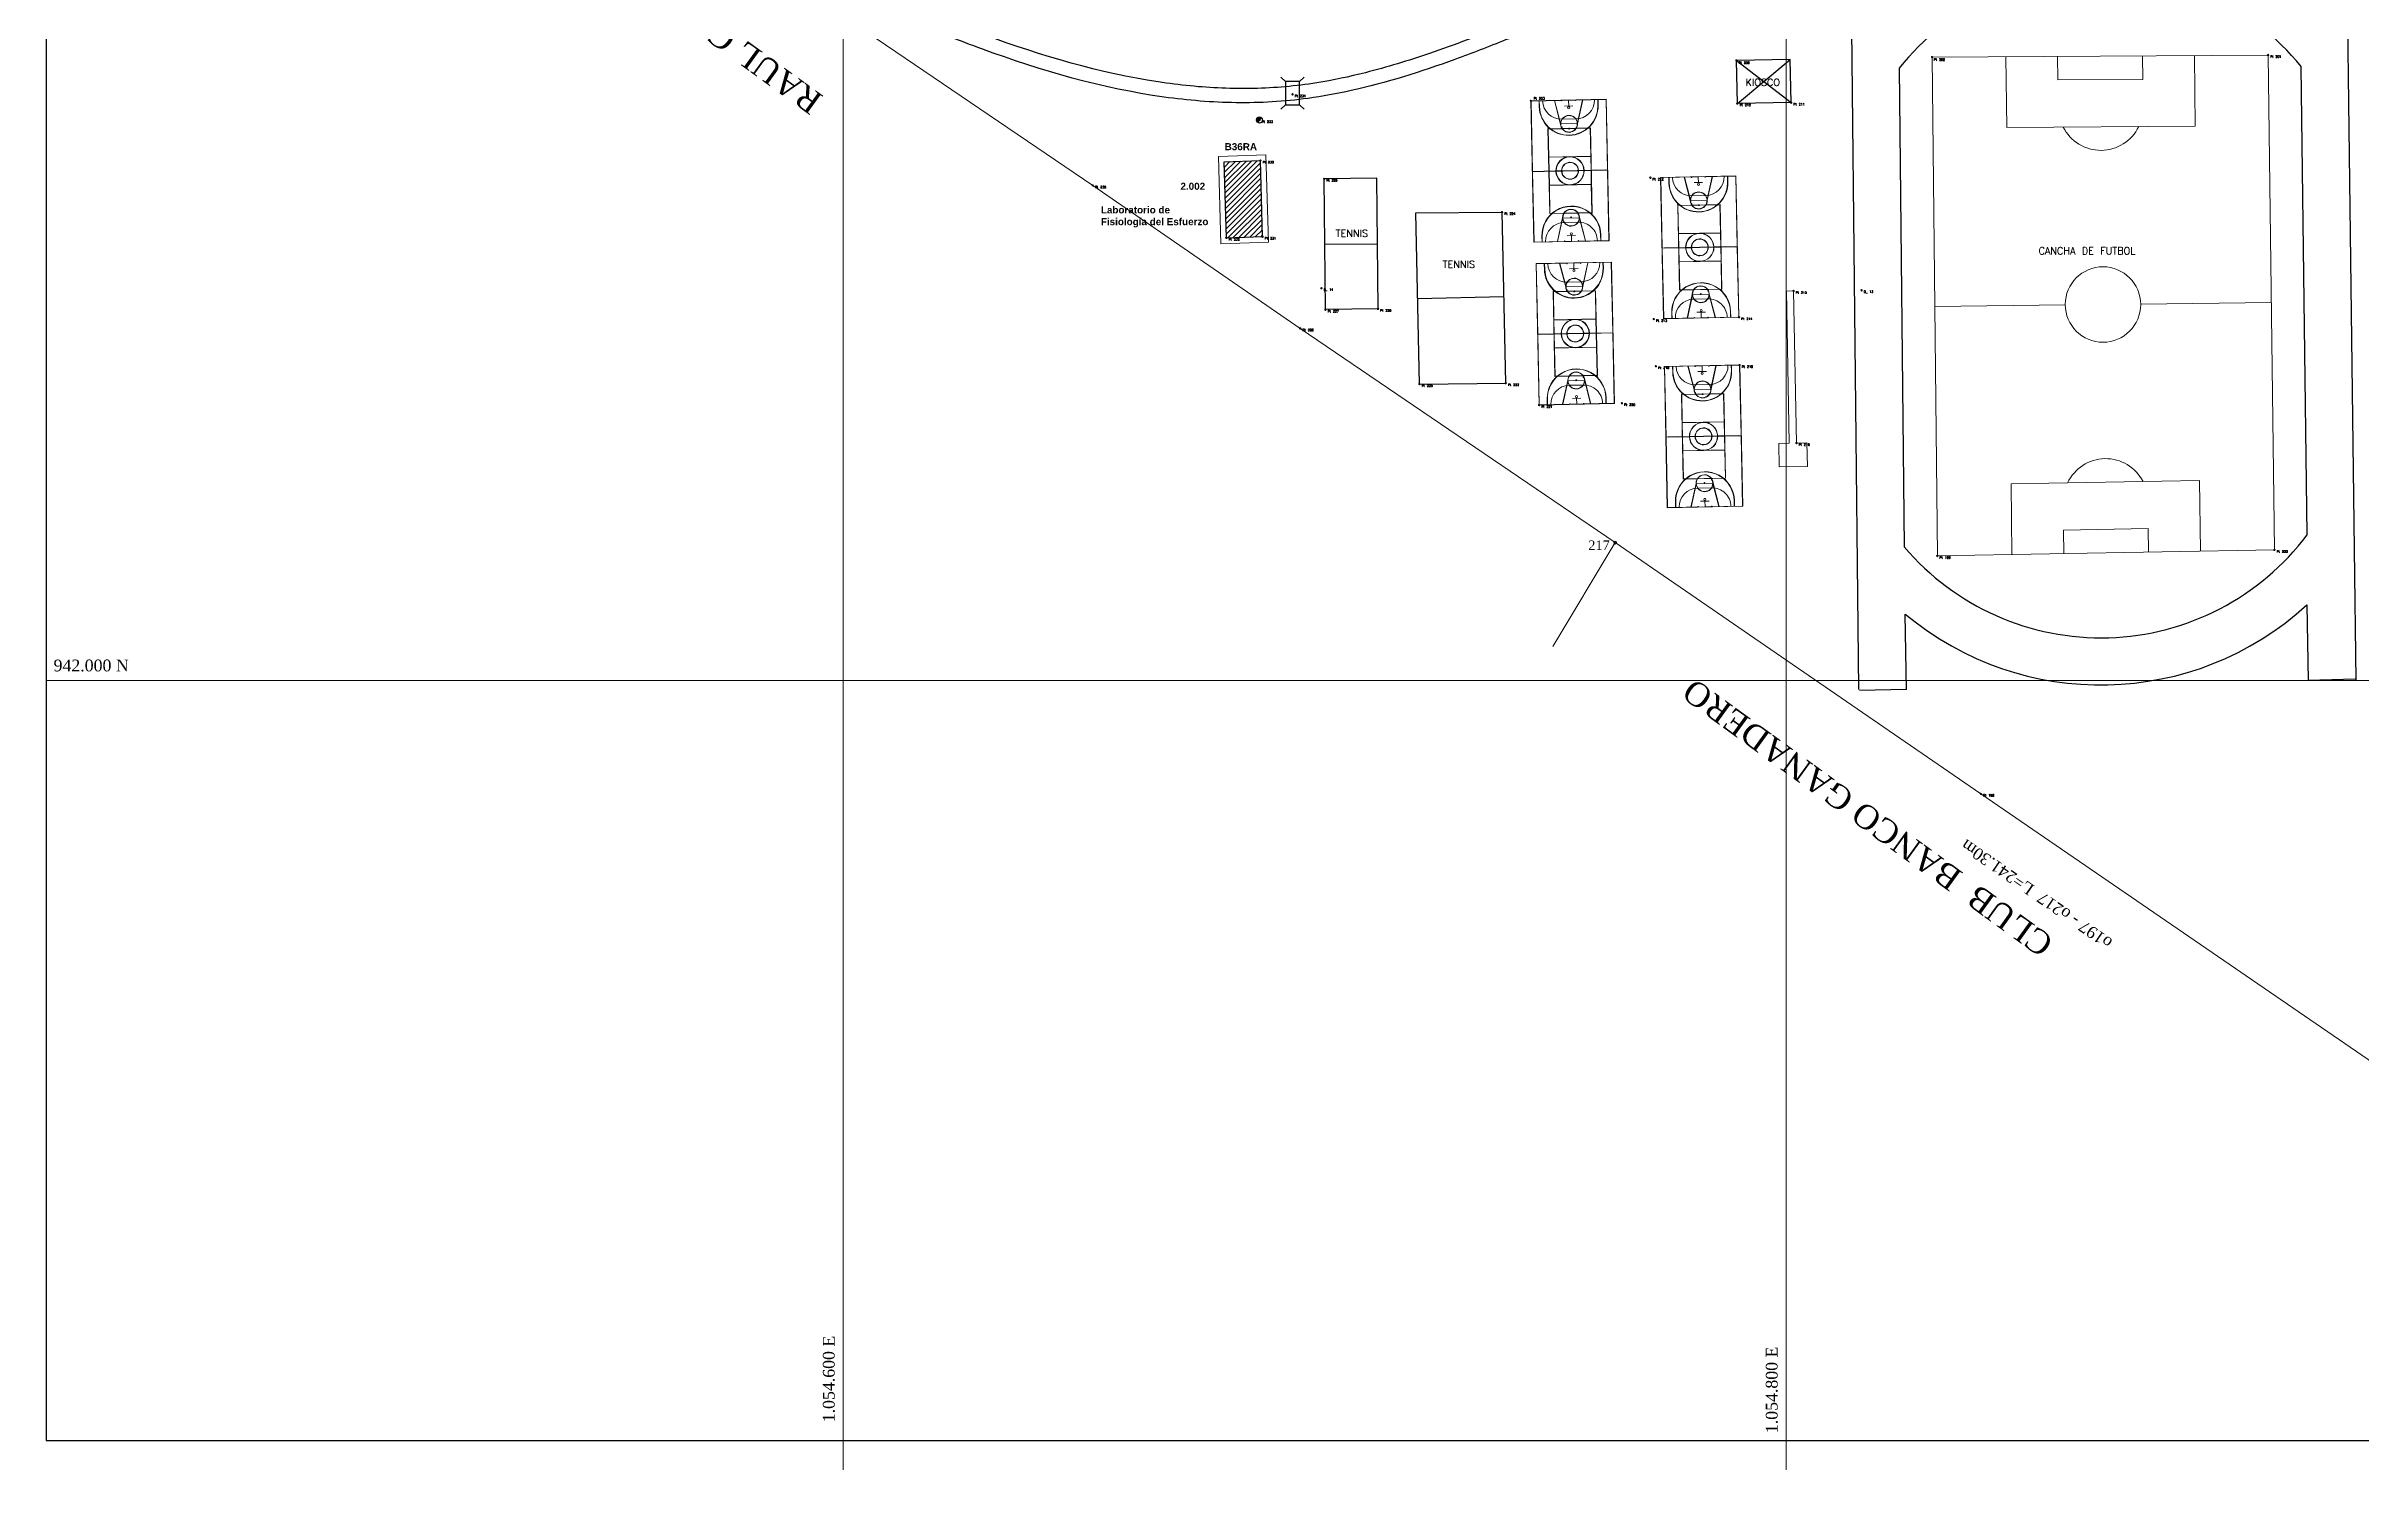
# Model space of a CAD drawing. Header units: metres. Extents: x -38 to 1057472, y -19 to 977469.
# Drawn here: x 1054431 to 1054922.1, y 941832.6 to 942134.5 of the extents above; entities that cross this region are included whole.
import ezdxf

# ---------------------------------------------------------------- set-up
doc = ezdxf.new("R2010")
doc.units = ezdxf.units.M
doc.header["$LTSCALE"] = 0.0005
for name, color, linetype, lineweight in [('ACHURADOS', 3, 'CONTINUOUS', 15), ('anden', 3, 'CONTINUOUS', 9), ('BASQUETBOL', 1, 'CONTINUOUS', 15), ('cancha', 7, 'CONTINUOUS', 15), ('CAÑO', 5, 'CONTINUOUS', 25), ('cerca', 4, 'CERCA', 20), ('COORD', 7, 'CONTINUOUS', 9), ('MICROFUTBOL', 7, 'CONTINUOUS', 15), ('MURO', 7, 'CONTINUOUS', 30), ('puntos barcelona', 3, 'CONTINUOUS', 13), ('TEXTO', 7, 'CONTINUOUS', 15), ('textos', 7, 'CONTINUOUS', 15), ('VOLEIBOL', 4, 'CONTINUOUS', 15)]:
    doc.layers.add(name, color=color, linetype=linetype, lineweight=lineweight)
doc.layers.add('PASTOS', color=3, linetype='CONTINUOUS')
doc.layers.add('V', color=2, linetype='CONTINUOUS', plot=False)
doc.styles.add('1.2mm1250', font='txt.shx', dxfattribs={"height": 0.5})
doc.styles.add('2mm1250', font='TIMES.TTF', dxfattribs={"height": 2.5})
doc.styles.get("Standard").update_dxf_attribs({"font": 'txt.shx', "height": 1.5})
doc.linetypes.add('CERCA', pattern='A,19.873597,-1.500118,["x",Standard,S=1.5,R=0,X=0,Y=-0.44232],-2.673653,19.873597', length=43.920965)

# ---------------------------------------------------------------- blocks, each defined once
blk = doc.blocks.new('CANCHA')
at = {"layer": 'BASQUETBOL'}
for p, q in [((14.97, 15.5), (14.97, 9.8)), ((15.02, 15.5), (15.02, 9.8)), ((0.05, 14.25), (1.25, 14.25)), ((0.05, 14.2), (1.25, 14.2)), ((0.05, 11), (5.05, 9.8)), ((0.05, 10.95), (4.87, 9.79)), ((24.95, 9.8), (29.95, 11)), ((25.13, 9.79), (29.95, 10.95)), ((29.95, 14.25), (28.75, 14.25)), ((29.95, 14.2), (28.75, 14.2)), ((0, 8), (1.4, 8)), ((4.87, 6.21), (0.05, 5.05)), ((5.05, 6.2), (0.05, 5)), ((1.25, 8.9), (1.25, 7.1)), ((5, 9.75), (5, 6.25)), ((6, 9.75), (6, 6.25)), ((14.97, 9.75), (14.97, 6.25)), ((14.97, 6.2), (14.97, 0.5)), ((15.02, 9.75), (15.02, 6.25)), ((15.02, 6.2), (15.02, 0.5)), ((24, 6.25), (24, 9.75)), ((29.95, 5), (24.95, 6.2)), ((25, 6.25), (25, 9.75)), ((29.95, 5.05), (25.13, 6.21)), ((29.95, 8), (28.6, 8)), ((28.75, 7.1), (28.75, 8.9)), ((0.05, 1.8), (1.25, 1.8)), ((0.05, 1.75), (1.25, 1.75)), ((29.95, 1.8), (28.75, 1.8)), ((29.95, 1.75), (28.75, 1.75))]:
    blk.add_line(p, q, dxfattribs=at)
for centre in [(1.62, 8), (28.37, 8)]:
    blk.add_circle(centre, 0.225, dxfattribs=at)
for centre, radius, start, end in [((1.25, 8), 6.25, 270.0001, 90.0001), ((1.25, 8), 6.2, 270.0001, 90.0001), ((28.75, 8), 6.25, 90.0001, 270.0001), ((28.75, 8), 6.2, 90.0001, 270.0001), ((5.05, 8), 1.8, 95.6637, 264.3365), ((5.05, 8), 1.75, 91.6374, 268.3629), ((5.05, 8), 1.8, 270.0001, 90.0001), ((5.05, 8), 1.75, 270.0001, 90.0001), ((15, 8), 1.8, 90.7959, 269.2043), ((15, 8), 1.75, 90.8187, 269.1816), ((15, 8), 1.8, 270.7959, 89.2043), ((15, 8), 1.75, 270.8187, 89.1816), ((24.95, 8), 1.8, 90.0001, 270.0001), ((24.95, 8), 1.75, 90.0001, 270.0001), ((24.95, 8), 1.75, 271.6374, 88.3629), ((24.95, 8), 1.8, 275.6637, 84.3365)]:
    blk.add_arc(centre, radius, start, end, dxfattribs=at)
at = {"layer": 'MICROFUTBOL'}
for p, q in [((0, 16), (0, 0)), ((0, 16), (30, 16)), ((0.05, 15.95), (14.97, 15.95)), ((0.05, 15.95), (0.05, 0.05)), ((14.97, 15.95), (14.97, 11)), ((15.02, 15.95), (15.02, 11)), ((15.02, 15.95), (29.95, 15.95)), ((29.95, 15.95), (29.95, 0.05)), ((30, 16), (30, 0)), ((14.97, 10.95), (14.97, 5.05)), ((15.02, 10.95), (15.02, 5.05)), ((0.05, 9.5), (0.15, 9.5)), ((0.05, 9.4), (0.15, 9.4)), ((0.05, 6.6), (0.15, 6.6)), ((0.05, 6.5), (0.15, 6.5)), ((0.15, 9.4), (0.15, 9.5)), ((0.15, 6.5), (0.15, 6.6)), ((4.05, 6.5), (4.05, 9.5)), ((14.97, 5), (14.97, 0.05)), ((15.02, 5), (15.02, 0.05)), ((25.95, 9.5), (25.95, 6.5)), ((29.95, 9.5), (29.85, 9.5)), ((29.85, 9.5), (29.85, 9.4)), ((29.95, 9.4), (29.85, 9.4)), ((29.95, 6.6), (29.85, 6.6)), ((29.85, 6.6), (29.85, 6.5)), ((29.95, 6.5), (29.85, 6.5)), ((0, 0), (30, 0)), ((0.05, 0.05), (14.97, 0.05)), ((15.02, 0.05), (29.95, 0.05))]:
    blk.add_line(p, q, dxfattribs=at)
for centre in [(5.1, 8), (23.95, 8)]:
    blk.add_circle(centre, 0.1, dxfattribs=at)
for centre, radius, start, end in [((0.05, 9.5), 4, 0.0001, 90.0001), ((15, 8), 3, 90.4776, 269.5226), ((15, 8), 2.95, 90.4857, 269.5146), ((15, 8), 3, 270.4776, 89.5226), ((15, 8), 2.95, 270.4857, 89.5146), ((29.95, 9.5), 4, 90.0001, 180.0001), ((0.05, 6.5), 4, 270.0001, 0.0001), ((29.95, 6.5), 4, 180.0001, 270.0001)]:
    blk.add_arc(centre, radius, start, end, dxfattribs=at)
at = {"layer": 'VOLEIBOL'}
for p, q in [((6, 12.5), (6, 3.5)), ((6, 12.5), (24, 12.5)), ((6.05, 12.45), (12, 12.45)), ((6.05, 12.45), (6.05, 3.55)), ((12, 12.45), (12, 3.55)), ((12.05, 12.45), (12.05, 3.55)), ((12.05, 12.45), (14.97, 12.45)), ((14.97, 12.45), (14.97, 3.55)), ((15.02, 12.45), (15.02, 3.55)), ((15.02, 12.45), (17.95, 12.45)), ((17.95, 12.45), (17.95, 3.55)), ((18, 12.45), (18, 3.55)), ((18, 12.45), (23.95, 12.45)), ((23.95, 12.45), (23.95, 3.55)), ((24, 12.5), (24, 3.5)), ((24.2, 12.5), (24.2, 12.45)), ((24.2, 12.5), (24.35, 12.5)), ((24.2, 12.45), (24.35, 12.45)), ((24.35, 12.5), (24.35, 12.45)), ((5.65, 6.5), (5.65, 6.45)), ((5.65, 6.5), (5.8, 6.5)), ((5.65, 6.45), (5.8, 6.45)), ((5.8, 6.5), (5.8, 6.45)), ((24.2, 9.55), (24.2, 9.5)), ((24.2, 9.55), (24.35, 9.55)), ((24.2, 9.5), (24.35, 9.5)), ((24.35, 9.55), (24.35, 9.5)), ((5.65, 3.55), (5.8, 3.55)), ((5.65, 3.55), (5.65, 3.5)), ((5.65, 3.5), (5.8, 3.5)), ((5.8, 3.55), (5.8, 3.5)), ((6, 3.5), (24, 3.5)), ((6.05, 3.55), (12, 3.55)), ((12.05, 3.55), (14.97, 3.55)), ((15.02, 3.55), (17.95, 3.55)), ((18, 3.55), (23.95, 3.55))]:
    blk.add_line(p, q, dxfattribs=at)
for centre in [(15, 13.5), (15, 2.5)]:
    blk.add_circle(centre, 0.03, dxfattribs=at)
blk = doc.blocks.new('poste')
at = {"layer": 'MURO'}
for p, q in [((-0.32, -0.04), (-0.03, 0.32)), ((-0.32, 0.03), (-0.1, 0.3)), ((-0.3, -0.11), (0.04, 0.32)), ((-0.28, -0.16), (0.09, 0.31)), ((-0.25, -0.2), (0.14, 0.29)), ((-0.22, -0.23), (0.17, 0.27)), ((-0.19, -0.26), (0.21, 0.24))]:
    blk.add_line(p, q, dxfattribs=at)
blk.add_circle((0, 0), 0.32, dxfattribs=at)

msp = doc.modelspace()

# ---------------------------------------------------------------- hatches: boundary and pattern name
at = {"layer": 'ACHURADOS'}
h = msp.add_hatch(dxfattribs=at)
h.set_pattern_fill('ANSI31', color=256, scale=0.25, style=0)
h.paths.add_polyline_path([(1054688.524, 942110.11, -0.4124847), (1054688.37, 942110.255), (1054680.83, 942110), (1054681.276, 942094.02, -0.4124847), (1054681.43, 942093.875), (1054688.82, 942094.125, -0.4159445), (1054688.966, 942094.28)])
h.paths.add_polyline_path([(1054691.053, 942168.46, -0.4175829), (1054690.9, 942168.609), (1054674.73, 942168.47), (1054674.897, 942160.15, -0.4175829), (1054675.05, 942160.001), (1054691.07, 942160.139, -0.4108522), (1054691.217, 942160.29)])

# ---------------------------------------------------------------- linework, layer by layer
at = {"layer": 'anden'}
for p, q in [((1054679.597, 942111.159), (1054689.686, 942111.5)), ((1054680.114, 942092.63), (1054679.597, 942111.159)), ((1054690.203, 942092.971), (1054689.686, 942111.5)), ((1054680.114, 942092.63), (1054690.203, 942092.971))]:
    msp.add_line(p, q, dxfattribs=at)
at = {"layer": 'BASQUETBOL'}
for p, q in [((1054902.25, 942132.65), (1054830.99, 942132.2)), ((1054830.99, 942132.2), (1054832.1, 942026.4)), ((1054846.815, 942117.3), (1054846.62, 942132.299)), ((1054857.685, 942127.369), (1054857.62, 942132.368)), ((1054875.685, 942127.482), (1054875.62, 942132.482)), ((1054886.814, 942117.553), (1054886.62, 942132.551)), ((1054903.61, 942027.69), (1054902.25, 942132.65)), ((1054857.685, 942127.369), (1054875.685, 942127.482)), ((1054846.815, 942117.3), (1054886.814, 942117.553)), ((1054875.237, 942079.832), (1054902.93, 942080.17)), ((1054831.545, 942079.3), (1054859.238, 942079.638)), ((1054847.736, 942041.683), (1054887.73, 942042.406)), ((1054847.736, 942041.683), (1054847.908, 942026.684)), ((1054887.73, 942042.406), (1054887.901, 942027.407)), ((1054858.849, 942031.883), (1054876.846, 942032.208)), ((1054858.849, 942031.883), (1054858.906, 942026.883)), ((1054876.846, 942032.208), (1054876.903, 942027.208)), ((1054832.1, 942026.4), (1054903.61, 942027.69))]:
    msp.add_line(p, q, dxfattribs=at)
msp.add_circle((1054867.238, 942079.735), 8, dxfattribs=at)
for centre, start, end in [((1054866.79, 942121.326), 206.3515, 334.37213), ((1054867.803, 942038.145), 27.02438, 155.04501)]:
    msp.add_arc(centre, 8.9, start, end, dxfattribs=at)
at = {"layer": 'cancha'}
for p, q in [((1054800.09, 942082.592), (1054801.59, 942082.62)), ((1054800.7, 942050.332), (1054800.09, 942082.592)), ((1054802.2, 942050.36), (1054801.59, 942082.62)), ((1054800.7, 942050.332), (1054798.451, 942050.289)), ((1054798.545, 942045.29), (1054798.451, 942050.289)), ((1054804.45, 942050.403), (1054802.2, 942050.36)), ((1054804.544, 942045.403), (1054804.45, 942050.403)), ((1054798.545, 942045.29), (1054804.544, 942045.403))]:
    msp.add_line(p, q, dxfattribs=at)
at = {"layer": 'cancha', "linetype": 'Continuous'}
msp.add_line((1054801.59, 942082.62), (1054801.59, 942082.62), dxfattribs=at)
msp.add_line((1054801.59, 942082.62), (1054801.59, 942082.62), dxfattribs=at)
at = {"layer": 'CAÑO'}
for points, knots in [([(1054818.763, 942172.873), (1054818.424, 942172.659), (1054818.424, 942172.659), (1054816.459, 942171.52), (1054811.77, 942167.978), (1054805.558, 942164.121), (1054800.016, 942161.403), (1054783.236, 942153.551), (1054771.845, 942148.716), (1054757.287, 942142.692), (1054754.229, 942141.435), (1054747.637, 942138.729), (1054744.092, 942137.271), (1054736.954, 942134.418), (1054733.362, 942133.023), (1054722.515, 942129.071), (1054715.186, 942126.743), (1054704.716, 942124.427), (1054701.675, 942123.87), (1054696.086, 942123.106), (1054693.542, 942122.857), (1054688.452, 942122.556), (1054685.904, 942122.501), (1054678.253, 942122.602), (1054673.148, 942123.022), (1054655.021, 942125.554), (1054642.064, 942129.28), (1054624.797, 942135.636), (1054620.207, 942137.467), (1054610.004, 942141.76), (1054604.426, 942144.257), (1054593.423, 942149.444), (1054588, 942152.136), (1054571.945, 942160.481), (1054561.833, 942167.903), (1054532.954, 942189.448), (1054511.68, 942202.248), (1054474.685, 942229.38), (1054453.389, 942242.95), (1054438.155, 942264.057)], [32.2188655, 32.2188655, 32.2188655, 32.2188655, 32.5055003, 32.5055003, 41.7491852, 41.7491852, 60.236555, 60.236555, 97.2112946, 97.2112946, 107.0074148, 107.0074148, 118.288777, 118.288777, 129.5701392, 129.5701392, 152.1328636, 152.1328636, 161.286224, 161.286224, 168.8468445, 168.8468445, 176.4074651, 176.4074651, 191.5287063, 191.5287063, 230.211461, 230.211461, 244.4004616, 244.4004616, 262.1356938, 262.1356938, 279.8709259, 279.8709259, 315.3413902, 315.3413902, 386.2823188, 386.2823188, 460.6202319, 460.6202319, 460.6202319, 460.6202319]), ([(1054817.33, 942175.404), (1054815.447, 942174.327), (1054813.632, 942173.326), (1054808.935, 942169.94), (1054803.446, 942166.456), (1054793.284, 942161.497), (1054786.416, 942158.362), (1054775.451, 942153.562), (1054771.402, 942151.833), (1054763.583, 942148.544), (1054759.814, 942146.981), (1054753.419, 942144.345), (1054750.8, 942143.27), (1054745.548, 942141.115), (1054742.918, 942140.038), (1054735.004, 942136.86), (1054729.701, 942134.813), (1054719.866, 942131.439), (1054715.344, 942130.05), (1054707.358, 942128.036), (1054703.906, 942127.307), (1054698.222, 942126.401), (1054696, 942126.122), (1054691.54, 942125.72), (1054689.306, 942125.599), (1054684.826, 942125.501), (1054682.581, 942125.525), (1054675.839, 942125.802), (1054671.331, 942126.259), (1054654.48, 942128.823), (1054642.137, 942132.427), (1054625.514, 942138.578), (1054621.021, 942140.375), (1054612.125, 942144.126), (1054607.731, 942146.071), (1054600.905, 942149.225), (1054598.44, 942150.391), (1054594.107, 942152.489), (1054592.233, 942153.412), (1054588.973, 942155.045), (1054587.584, 942155.749), (1054585.565, 942156.785), (1054584.933, 942157.112), (1054583.882, 942157.657), (1054583.474, 942157.871), (1054582.653, 942158.307), (1054582.244, 942158.528), (1054581.017, 942159.2), (1054580.201, 942159.659), (1054577.763, 942161.065), (1054576.147, 942162.043), (1054571.332, 942165.07), (1054568.164, 942167.216), (1054562.557, 942171.174), (1054560.103, 942172.963), (1054556.918, 942175.318), (1054556.164, 942175.878), (1054554.863, 942176.846), (1054554.319, 942177.253), (1054553.213, 942178.076), (1054552.658, 942178.487), (1054550.991, 942179.714), (1054549.874, 942180.527), (1054546.509, 942182.951), (1054544.248, 942184.548), (1054537.432, 942189.287), (1054532.847, 942192.382), (1054519.151, 942201.54), (1054510.101, 942207.48), (1054500.665, 942214.117), (1054499.708, 942214.795), (1054497.738, 942216.206), (1054496.725, 942216.938), (1054495.108, 942218.12), (1054494.482, 942218.58), (1054493.231, 942219.49), (1054492.604, 942219.945), (1054490.718, 942221.31), (1054489.454, 942222.219), (1054485.65, 942224.951), (1054483.098, 942226.779), (1054475.451, 942232.337), (1054470.364, 942236.139), (1054458.722, 942245.67), (1054452.303, 942251.597), (1054444.461, 942260.698), (1054442.475, 942263.198), (1054440.588, 942265.813)], [33.7211022, 33.7211022, 33.7211022, 33.7211022, 41.1836745, 41.1836745, 52.5473399, 52.5473399, 75.2746708, 75.2746708, 88.4501726, 88.4501726, 100.5933392, 100.5933392, 108.9800208, 108.9800208, 117.3667025, 117.3667025, 134.1400658, 134.1400658, 148.2931858, 148.2931858, 158.9935829, 158.9935829, 165.8333977, 165.8333977, 172.6732125, 172.6732125, 179.5130273, 179.5130273, 193.1926568, 193.1926568, 230.6494301, 230.6494301, 244.6763709, 244.6763709, 258.7033116, 258.7033116, 266.7095383, 266.7095383, 272.8650869, 272.8650869, 277.4666181, 277.4666181, 279.5710187, 279.5710187, 280.9710342, 280.9710342, 282.3710497, 282.3710497, 285.1710808, 285.1710808, 290.771143, 290.771143, 301.9712673, 301.9712673, 310.8455369, 310.8455369, 313.6091467, 313.6091467, 315.6277338, 315.6277338, 317.6463209, 317.6463209, 321.6834951, 321.6834951, 329.7578435, 329.7578435, 345.9065404, 345.9065404, 378.2039341, 378.2039341, 381.8795302, 381.8795302, 385.8419185, 385.8419185, 388.270591, 388.270591, 390.6992636, 390.6992636, 395.5566087, 395.5566087, 405.2712988, 405.2712988, 424.7006792, 424.7006792, 451.1476537, 451.1476537, 460.6202319, 460.6202319, 460.6202319, 460.6202319])]:
    msp.add_open_spline(points, degree=3, knots=knots, dxfattribs=at)
at = {"layer": 'cerca', "flags": 128}
for points in [[(1054763.75, 942029.24), (1054696.97, 942074.65), (1054652.95, 942104.98), (1054595.15, 942144.24), (1054435.14, 942254.91)], [(1054763.75, 942029.24), (1054750.531, 942007.19)], [(1054841.35, 941975.95), (1054763.75, 942029.24)], [(1054962.697, 941892.724), (1054841.35, 941975.95)]]:
    msp.add_lwpolyline(points, dxfattribs=at)
at = {"layer": 'COORD'}
for p, q in [((1054600, 942825.794), (1054600, 941832.616)), ((1054800, 942825.794), (1054800, 941832.616)), ((1054430.958, 942000), (1055320.968, 942000))]:
    msp.add_line(p, q, dxfattribs=at)
at = {"layer": 'MURO'}
for p, q in [((1054800.91, 942131.68), (1054789.48, 942131.49)), ((1054789.68, 942122.36), (1054789.48, 942131.49)), ((1054789.48, 942131.49), (1054801.11, 942122.55)), ((1054789.68, 942122.36), (1054800.91, 942131.68)), ((1054801.11, 942122.55), (1054800.91, 942131.68)), ((1054692.836, 942127.97), (1054693.819, 942127.055)), ((1054696.819, 942127.055), (1054697.792, 942127.98)), ((1054692.845, 942121.131), (1054693.819, 942122.055)), ((1054696.819, 942122.055), (1054697.801, 942121.14)), ((1054801.11, 942122.55), (1054789.68, 942122.36)), ((1054680.83, 942110), (1054688.52, 942110.26)), ((1054681.28, 942093.87), (1054680.83, 942110)), ((1054688.97, 942094.13), (1054688.52, 942110.26)), ((1054713.17, 942106.54), (1054702.03, 942106.39)), ((1054702.31, 942078.65), (1054702.03, 942106.39)), ((1054713.45, 942078.8), (1054713.17, 942106.54)), ((1054721.45, 942099.16), (1054739.77, 942099.34)), ((1054722.23, 942062.86), (1054721.45, 942099.16)), ((1054740.55, 942063.04), (1054739.77, 942099.34)), ((1054681.28, 942093.87), (1054688.97, 942094.13)), ((1054702.17, 942092.52), (1054713.31, 942092.632)), ((1054721.84, 942081.01), (1054740.155, 942081.404)), ((1054713.45, 942078.8), (1054702.31, 942078.65)), ((1054722.23, 942062.86), (1054740.55, 942063.04))]:
    msp.add_line(p, q, dxfattribs=at)
at = {"layer": 'MURO', "flags": 128}
msp.add_lwpolyline([(1054693.819, 942122.055), (1054696.819, 942122.055), (1054696.819, 942127.055), (1054693.819, 942127.055)], close=True, dxfattribs=at)
at = {"layer": 'PASTOS'}
for p, q in [((1054813.696, 942160.091), (1054815.396, 941998.094)), ((1054920.97, 941999.999), (1054918.887, 942160.756)), ((1054824.014, 942129.854), (1054825.079, 942028.324)), ((1054910.569, 942030.917), (1054909.282, 942130.199)), ((1054825.585, 941998.092), (1054825.289, 942014.09)), ((1054910.499, 942016.025), (1054910.756, 942000.026)), ((1054825.585, 941998.092), (1054815.588, 941997.865)), ((1054920.754, 942000.253), (1054910.756, 942000.026))]:
    msp.add_line(p, q, dxfattribs=at)
for centre, radius, start, end in [((1054866.787, 942095.672), 54.754, 39.09402, 141.36943), ((1054866.787, 942063.798), 54.754, 220.38278, 323.09258), ((1054866.787, 942063.798), 64.754, 230.14396, 312.45782)]:
    msp.add_arc(centre, radius, start, end, dxfattribs=at)
at = {"layer": 'puntos barcelona', "linetype": 'Continuous'}
for p, q in [((1054789.48, 942131.49), (1054789.48, 942131.49)), ((1054789.48, 942131.49), (1054789.48, 942131.49)), ((1054830.99, 942132.2), (1054830.99, 942132.2)), ((1054830.99, 942132.2), (1054830.99, 942132.2)), ((1054902.25, 942132.65), (1054902.25, 942132.65)), ((1054902.25, 942132.65), (1054902.25, 942132.65)), ((1054695.32, 942124.31), (1054695.32, 942124.31)), ((1054695.32, 942124.31), (1054695.32, 942124.31)), ((1054745.87, 942122.93), (1054745.87, 942122.93)), ((1054745.87, 942122.93), (1054745.87, 942122.93)), ((1054789.68, 942122.36), (1054789.68, 942122.36)), ((1054789.68, 942122.36), (1054789.68, 942122.36)), ((1054801.11, 942122.55), (1054801.11, 942122.55)), ((1054801.11, 942122.55), (1054801.11, 942122.55)), ((1054688.32, 942118.85), (1054688.32, 942118.85)), ((1054688.32, 942118.85), (1054688.32, 942118.85)), ((1054688.52, 942110.26), (1054688.52, 942110.26)), ((1054688.52, 942110.26), (1054688.52, 942110.26)), ((1054652.95, 942104.98), (1054652.95, 942104.98)), ((1054652.95, 942104.98), (1054652.95, 942104.98)), ((1054702.03, 942106.39), (1054702.03, 942106.39)), ((1054702.03, 942106.39), (1054702.03, 942106.39)), ((1054771.22, 942106.64), (1054771.22, 942106.64)), ((1054771.22, 942106.64), (1054771.22, 942106.64)), ((1054739.77, 942099.34), (1054739.77, 942099.34)), ((1054739.77, 942099.34), (1054739.77, 942099.34)), ((1054681.28, 942093.87), (1054681.28, 942093.87)), ((1054681.28, 942093.87), (1054681.28, 942093.87)), ((1054688.97, 942094.13), (1054688.97, 942094.13)), ((1054688.97, 942094.13), (1054688.97, 942094.13)), ((1054701.45, 942083.19), (1054701.45, 942083.19)), ((1054701.45, 942083.19), (1054701.45, 942083.19)), ((1054816.02, 942082.75), (1054816.02, 942082.75)), ((1054816.02, 942082.75), (1054816.02, 942082.75)), ((1054702.31, 942078.65), (1054702.31, 942078.65)), ((1054702.31, 942078.65), (1054702.31, 942078.65)), ((1054713.45, 942078.8), (1054713.45, 942078.8)), ((1054713.45, 942078.8), (1054713.45, 942078.8)), ((1054771.94, 942076.65), (1054771.94, 942076.65)), ((1054771.94, 942076.65), (1054771.94, 942076.65)), ((1054790.02, 942077.03), (1054790.02, 942077.03)), ((1054790.02, 942077.03), (1054790.02, 942077.03)), ((1054696.97, 942074.65), (1054696.97, 942074.65)), ((1054696.97, 942074.65), (1054696.97, 942074.65)), ((1054772.39, 942066.64), (1054772.39, 942066.64)), ((1054772.39, 942066.64), (1054772.39, 942066.64)), ((1054790.14, 942066.89), (1054790.14, 942066.89)), ((1054790.14, 942066.89), (1054790.14, 942066.89)), ((1054722.23, 942062.86), (1054722.23, 942062.86)), ((1054722.23, 942062.86), (1054722.23, 942062.86)), ((1054740.55, 942063.04), (1054740.55, 942063.04)), ((1054740.55, 942063.04), (1054740.55, 942063.04)), ((1054747.61, 942058.41), (1054747.61, 942058.41)), ((1054747.61, 942058.41), (1054747.61, 942058.41)), ((1054765.18, 942058.81), (1054765.18, 942058.81)), ((1054765.18, 942058.81), (1054765.18, 942058.81)), ((1054802.2, 942050.36), (1054802.2, 942050.36)), ((1054802.2, 942050.36), (1054802.2, 942050.36)), ((1054763.75, 942029.24), (1054763.75, 942029.24)), ((1054763.75, 942029.24), (1054763.75, 942029.24)), ((1054832.1, 942026.4), (1054832.1, 942026.4)), ((1054832.1, 942026.4), (1054832.1, 942026.4)), ((1054903.61, 942027.69), (1054903.61, 942027.69)), ((1054903.61, 942027.69), (1054903.61, 942027.69)), ((1054841.35, 941975.95), (1054841.35, 941975.95)), ((1054841.35, 941975.95), (1054841.35, 941975.95))]:
    msp.add_line(p, q, dxfattribs=at)
for centre in [(1054789.48, 942131.49), (1054830.99, 942132.2), (1054902.25, 942132.65), (1054695.32, 942124.31), (1054745.87, 942122.93), (1054789.68, 942122.36), (1054801.11, 942122.55), (1054688.32, 942118.85), (1054688.52, 942110.26), (1054652.95, 942104.98), (1054702.03, 942106.39), (1054771.22, 942106.64), (1054739.77, 942099.34), (1054681.28, 942093.87), (1054688.97, 942094.13), (1054701.45, 942083.19), (1054801.59, 942082.62), (1054816.02, 942082.75), (1054702.31, 942078.65), (1054713.45, 942078.8), (1054771.94, 942076.65), (1054790.02, 942077.03), (1054696.97, 942074.65), (1054772.39, 942066.64), (1054790.14, 942066.89), (1054722.23, 942062.86), (1054740.55, 942063.04), (1054747.61, 942058.41), (1054765.18, 942058.81), (1054802.2, 942050.36), (1054832.1, 942026.4), (1054903.61, 942027.69), (1054841.35, 941975.95)]:
    msp.add_circle(centre, 0.15, dxfattribs=at)
at = {"layer": 'TEXTO', "linetype": 'Continuous'}
msp.add_circle((1054763.75, 942029.24), 0.3, dxfattribs=at)
at = {"layer": 'V'}
msp.add_lwpolyline([(1054430.958, 941838.807), (1055320.968, 941838.807), (1055320.968, 942825.794), (1054430.958, 942825.794)], close=True, dxfattribs=at)

# ---------------------------------------------------------------- block references
at = {"layer": 'BASQUETBOL', "rotation": 91.20393349755552}
for p in [(1054762.497, 942093.273), (1054763.606, 942058.746), (1054790.819, 942036.948)]:
    msp.add_blockref('CANCHA', p, dxfattribs=at)
at = {"layer": 'cancha', "rotation": 91.20393349755552}
msp.add_blockref('CANCHA', (1054790.02, 942077.03), dxfattribs=at)
at = {"layer": 'MURO', "xscale": 2, "yscale": 2, "zscale": 2}
msp.add_blockref('poste', (1054688.32, 942118.85), dxfattribs=at)

# ---------------------------------------------------------------- texts
at = {"layer": 'MURO', "style": '2mm1250'}
for s, p in [('RAUL GUEVARA', (1054596, 942123.838)), ('CLUB  BANCO GANADERO', (1054857.101, 941945.096))]:
    msp.add_text(s, height=5, rotation=144.06244, dxfattribs=at).set_placement(p)
at = {"layer": 'puntos barcelona', "color": 3}
for s, p in [('Pt 209', (1054789.96, 942130.769)), ('Pt 202', (1054831.376, 942131.437)), ('Pt 201', (1054902.73, 942132.074)), ('Pt 234', (1054695.8, 942123.734)), ('Pt 223', (1054746.476, 942123.197)), ('Pt 210', (1054790.16, 942121.784)), ('Pt 211', (1054801.59, 942121.974)), ('Pt 233', (1054688.8, 942118.274)), ('Pt 230', (1054689, 942109.684)), ('Pt 236', (1054653.43, 942104.404)), ('Pt 229', (1054702.51, 942105.814)), ('Pt 212', (1054771.7, 942106.064)), ('Pt 224', (1054740.25, 942098.764)), ('Pt 232', (1054681.76, 942093.294)), ('Pt 231', (1054689.45, 942093.554)), ('D_ 14', (1054701.93, 942082.654)), ('Pt 215', (1054802.07, 942082.044)), ('D_ 13', (1054816.5, 942082.214)), ('Pt 227', (1054702.79, 942078.074)), ('Pt 226', (1054713.93, 942078.224)), ('Pt 213', (1054772.42, 942076.074)), ('Pt 214', (1054790.5, 942076.454)), ('Pt 228', (1054697.45, 942074.074)), ('Pt 218', (1054772.87, 942066.064)), ('Pt 219', (1054790.62, 942066.314)), ('Pt 225', (1054722.71, 942062.284)), ('Pt 222', (1054741.03, 942062.464)), ('Pt 221', (1054748.09, 942057.834)), ('Pt 220', (1054765.66, 942058.234)), ('Pt 216', (1054802.68, 942049.784)), ('Pt 199', (1054832.58, 942025.824)), ('Pt 200', (1054904.09, 942027.114)), ('Pt 198', (1054841.83, 941975.374))]:
    msp.add_text(s, height=0.48, dxfattribs=at).set_placement(p)
at = {"layer": 'TEXTO', "style": '2mm1250'}
msp.add_text('217', height=2, dxfattribs=at).set_placement((1054758.065, 942027.686))
at = {"layer": 'textos'}
for s, height, style, p in [('KIOSCO', 1.5, '1.2mm1250', (1054791.4, 942126.123)), ('TENNIS', 1.5, '1.2mm1250', (1054704.46, 942094.103)), ('CANCHA DE FUTBOL', 1.5, '1.2mm1250', (1054853.563, 942090.371)), ('TENNIS', 1.5, '1.2mm1250', (1054727.165, 942087.483)), ('942.000 N', 2.5, '2mm1250', (1054432.498, 942001.928))]:
    msp.add_text(s, height=height, dxfattribs=dict(at, style=style)).set_placement(p)
at = {"layer": 'textos', "style": '2mm1250'}
for s, rotation, p in [('o197 - o217  L=241.30m', 145.4753, (1054869.462, 941944.952)), ('1.054.600 E', 90, (1054598.192, 941842.67)), ('1.054.800 E', 90, (1054798.219, 941840.363))]:
    msp.add_text(s, height=2.5, rotation=rotation, dxfattribs=at).set_placement(p)
at = {"layer": 'textos', "char_height": 1.5, "attachment_point": 1, "style": '1.2mm1250'}
for s, insert, width in [('{\\fArial|b1|i0|c0|p34;B36RA}', (1054680.917, 942113.959), 12.2741), ('{\\fArial|b1|i0|c0|p34;                             2.002\\P\\PLaboratorio de \\PFisiología del Esfuerzo}', (1054654.658, 942105.561), 24.32549)]:
    msp.add_mtext(s, dxfattribs=dict(at, insert=insert, width=width))

doc.saveas('drawing.dxf')
